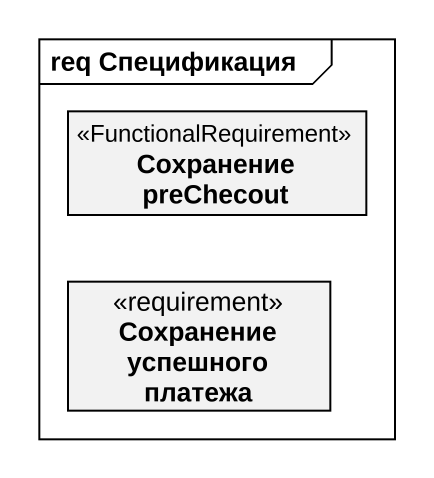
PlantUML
@startuml
mainframe req Спецификация
hide circle
hide empty members
class "Сохранение preChecout" as Сохранение_preChecout <<FunctionalRequirement>>
class "Сохранение успешного платежа" as Сохранение_успешного_платежа <<requirement>>
@enduml
